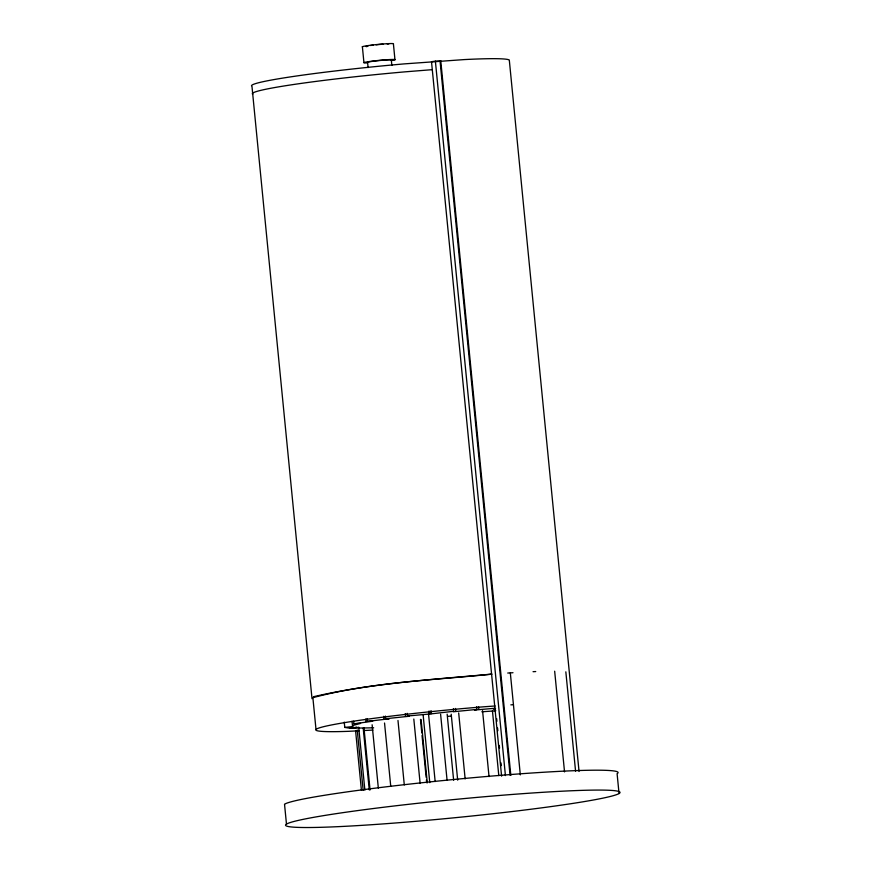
<?xml version="1.0" encoding="UTF-8"?>
<svg xmlns="http://www.w3.org/2000/svg" width="871" height="871" viewBox="0 0 871 871"><rect width="100%" height="100%" fill="white"/><g stroke="black" fill="none" stroke-linecap="round" stroke-linejoin="round"><path stroke-width="1.31" d="M344.252 722.113L344.774 727.416L352.559 726.566L353.713 725.238L360.594 723.409L353.909 723.823L353.648 721.177M407.236 713.349L407.497 716.006L430.982 713.882L453.671 711.291L453.41 708.635M453.671 711.291L453.258 711.77L476.938 709.408L476.677 706.762M476.938 709.408L474.488 710.061L494.859 708.275M353.909 723.823L372.723 721.199L367.388 721.395L367.127 718.749M495.37 708.504L493.204 708.896L495.566 708.548M367.388 721.395L389.293 718.76L385.668 718.727L385.407 716.082M510.831 775.419L440.78 60.981L435.38 61.144L431.504 61.689L501.598 776.159M439.953 61.101L440.78 60.981M385.668 718.727L409.163 716.267L407.497 716.006M481.826 711.792L495.817 710.79M432.332 69.658L404.873 71.858A129.692 7.012 -5.6 0 0 252.732 94.21M491.592 674.11C432.158 679.62 372.037 683.202 313.745 696.658L312.003 698.662L251.959 86.262A129.692 7.012 -5.6 0 1 404.09 63.899L464.406 59.576A129.692 7.012 -5.6 0 1 509.295 59.99L579.052 771.488M491.886 674.176C432.168 680.207 371.024 682.265 312.874 697.66L315.999 729.473M507.717 673.043L512.997 672.717M495.142 705.978L483.285 706.838A128.581 6.957 -5.6 0 0 336.435 724.03A128.581 6.957 -5.6 0 0 348.727 731.313L359.059 730.78M510.842 704.857L513.444 704.672M383 44.203L382.217 44.258A12.009 0.653 -5.6 0 0 376.065 44.824M533.052 671.693L535.73 671.552M364.23 730.519L372.897 730.072M373.67 727.808L350.12 728.2L357.219 727.307L349.423 728.156L344.774 727.416M619.041 793.535A168.07 9.091 -5.6 0 0 385.243 807.047A168.07 9.091 -5.6 0 0 353.974 825.828A168.07 9.091 -5.6 0 0 619.041 793.535L617.093 773.644A168.07 9.091 -5.6 0 0 468.859 778.075A168.07 9.091 -5.6 0 0 284.523 804.194L286.472 824.075M565.834 671.835L575.568 771.173M554.664 671.203L564.539 771.902M510.319 672.858L520.325 774.896M440.018 60.785L510.068 775.223M435.38 61.144L505.43 775.582M496.655 718.597L496.916 721.286M497.57 728.004L497.842 730.682M499.29 745.456L499.551 748.135M500.999 762.909L501.261 765.598M492.442 710.78L498.8 775.604M482.556 710.638L489.034 776.627M478.56 706.631L478.821 709.277M394.966 59.772L393.409 43.866A15.678 0.849 -5.6 0 0 387.105 43.702L383.534 43.942A15.678 0.849 -5.6 0 0 362.478 46.925M458.679 712.924L465.147 778.924M455.457 708.461L455.718 711.106M391.329 60.11L391.852 65.412M451.211 714.198L457.678 780.144M447.15 714.144L453.639 780.264M440.606 714.242L447.084 780.351M367.573 62.287L368.095 67.59M431.134 710.758L431.395 713.403M430.72 711.226L430.982 713.882M429.055 710.965L429.316 713.621M428.543 714.1L435.162 781.559M362.38 46.718L363.936 62.625M423.164 715.2L429.773 782.659M421.085 719.533L427.291 782.844M420.475 719.381L421.793 732.849M422.054 735.538L426.148 777.291M426.42 779.991L426.681 782.681M413.812 719.021L420.138 783.475M405.276 713.589L405.538 716.234M397.982 720.48L404.296 784.934M384.536 723.017L390.752 786.371M383.697 716.31L383.959 718.967M372.124 724.781L378.341 788.135M365.776 718.967L366.038 721.613M363.969 727.862L370.055 789.943M363.196 728.112L369.26 789.888M358.689 727.089L364.873 790.117M357.241 730.018L363.163 790.367M355.597 730.889L361.432 790.4M352.047 721.264L352.559 726.566M366.963 46.62A12.009 0.653 -5.6 0 1 368.248 45.847M370.404 45.51A12.009 0.653 -5.6 0 1 373.071 45.161M387.203 43.975A12.009 0.653 -5.6 0 1 388.825 43.953M448.108 716.31A12.009 0.653 -5.6 0 1 450.84 716.125M392.048 60.469A15.678 0.849 -5.6 0 0 388.673 59.609L385.091 59.849A15.678 0.849 -5.6 0 0 366.865 61.928A15.678 0.849 -5.6 0 0 367.29 62.919M390.589 60.339A12.009 0.653 -5.6 0 0 386.506 59.979L383.773 60.164A12.009 0.653 -5.6 0 0 367.649 62.451"/></g></svg>
